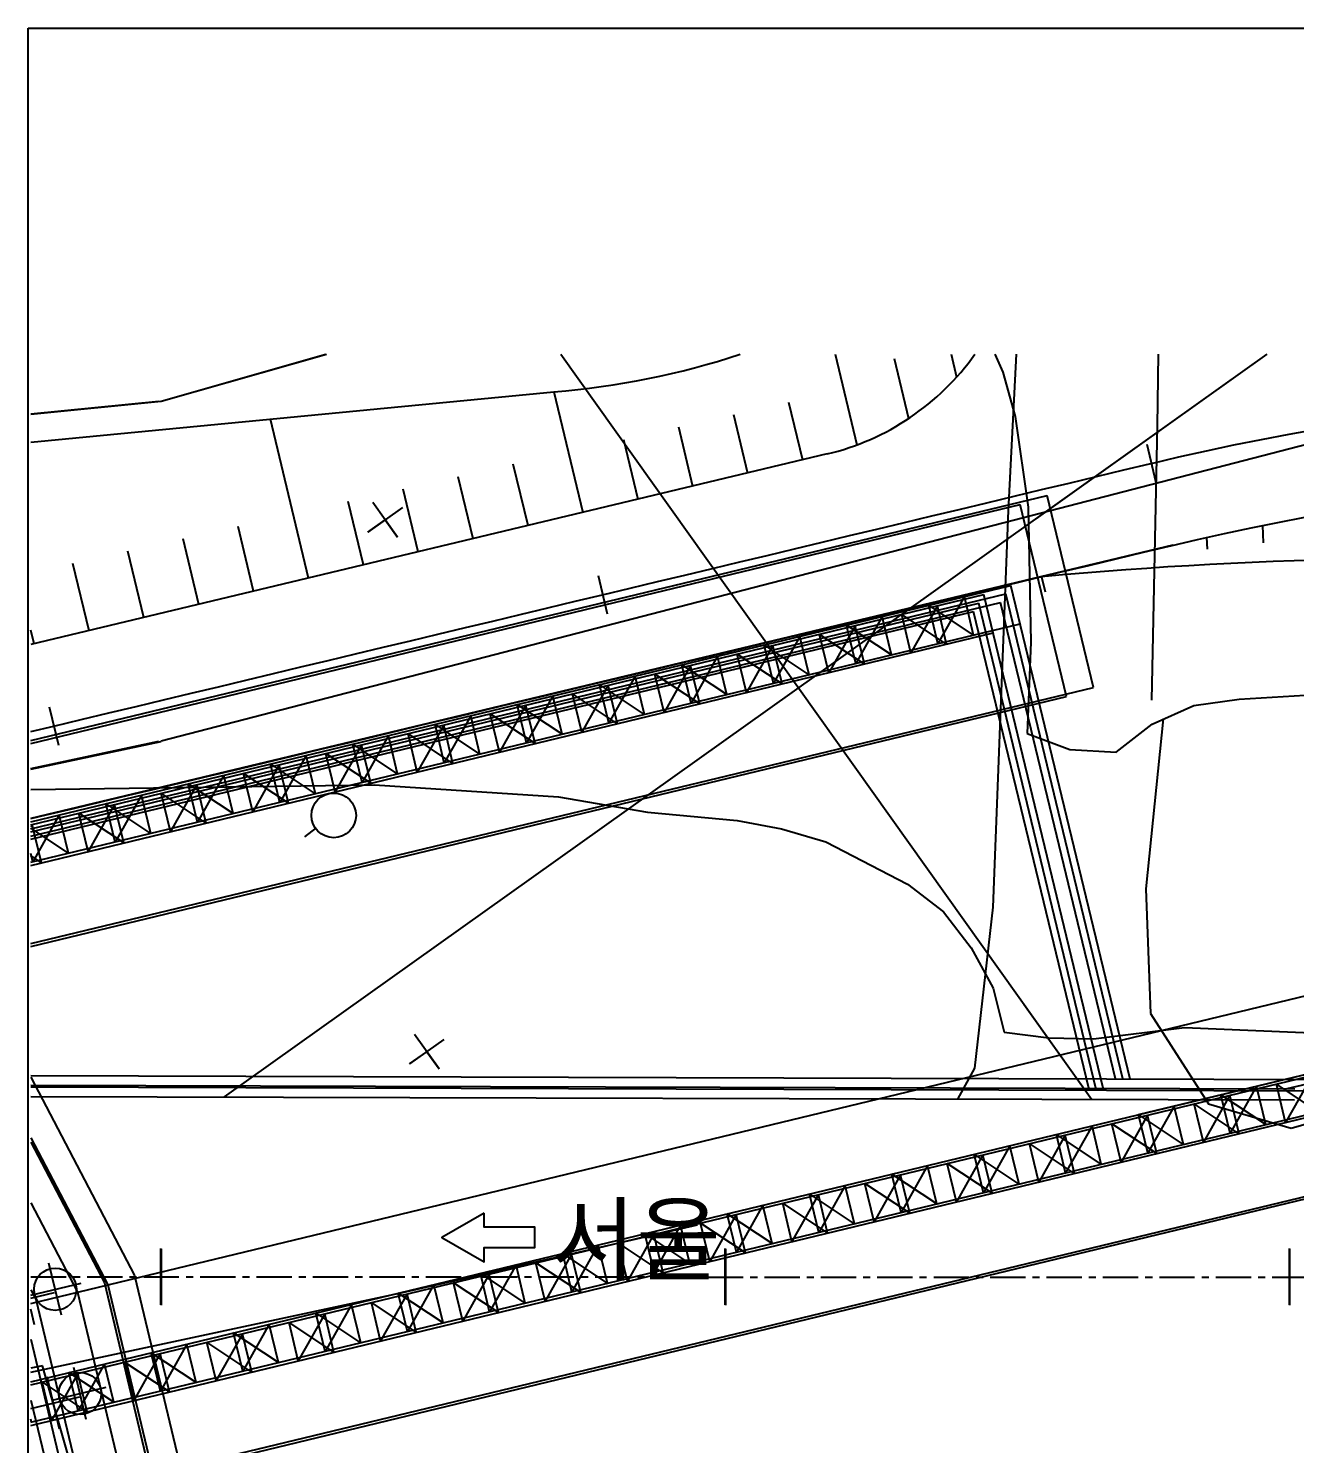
# Model space of a CAD drawing. Extents: x -299 to 346, y -14 to 200.
# Drawn here: x -1 to 43.9, y 92.1 to 142.3 of the extents above; entities that cross this region are included whole.
import ezdxf
from ezdxf.enums import TextEntityAlignment as Align

# ---------------------------------------------------------------- set-up
doc = ezdxf.new("R2010")
doc.units = 0
doc.linetypes.add('A-CENTR01', pattern=[2, 1.25, -0.25, 0.25, -0.25])
for name, color, linetype in [('TT-BASE', 253, 'Continuous'), ('TT-CNTL', 1, 'A-CENTR01'), ('TX-PAPR', 2, 'Continuous'), ('TZ-TEXT', 6, 'Continuous')]:
    doc.layers.add(name, color=color, linetype=linetype)
doc.styles.get("Standard").update_dxf_attribs({"font": 'GulimChe.ttf'})

msp = doc.modelspace()

# ---------------------------------------------------------------- linework, layer by layer
at = {"layer": 'TT-BASE'}
for p, q in [((3.695, 116.994, -349.133), (56.573, 130.694, -349.133)), ((3.695, 116.984, 1358.473), (56.61, 130.694, 1358.473)), ((3.695, 129.036, 25.45), (9.53, 130.692, 25.984)), ((3.695, 129.026, -168.66), (9.563, 130.692, -168.123)), ((5.94, 104.364, -3.023), (42.894, 130.693, -3.023)), ((5.94, 104.364, -435.661), (42.894, 130.693, -435.661)), ((5.94, 104.364, -349.133), (42.894, 130.693, -349.133)), ((17.859, 130.693, -3.023), (36.68, 104.276, -3.023)), ((17.859, 130.693, -435.661), (36.68, 104.276, -435.661)), ((17.859, 130.693, -349.133), (36.68, 104.276, -349.133)), ((27.586, 130.693, -349.133), (28.355, 127.48, -349.133)), ((27.586, 130.693, -165.872), (28.355, 127.48, -165.872)), ((29.678, 130.544, -349.133), (30.187, 128.415, -349.133)), ((29.678, 130.544, -165.872), (30.187, 128.415, -165.872)), ((31.699, 130.693, -349.133), (31.892, 129.886, -349.133)), ((31.699, 130.693, -165.872), (31.892, 129.886, -165.872)), ((33.245, 130.693, -2.023), (33.528, 130.06, -2.023)), ((33.245, 130.693, -2.023), (33.528, 130.06, -2.023)), ((33.245, 130.693, -88.551), (33.528, 130.06, -88.551)), ((33.727, 125.156, -89.315), (34.015, 130.693, -89.315)), ((33.727, 125.156, -2.787), (34.015, 130.693, -2.787)), ((33.727, 125.156, -2.787), (34.015, 130.693, -2.787)), ((34.708, 124.86, 25.505), (42.894, 130.693, 25.505)), ((39.037, 130.693, -0.876), (39.004, 128.151, -0.876)), ((39.037, 130.693, -0.876), (39.004, 128.151, -0.876)), ((39.037, 130.693, -87.404), (39.004, 128.151, -87.404)), ((33.528, 130.06, -88.551), (33.971, 128.493, -88.551)), ((33.528, 130.06, -2.023), (33.971, 128.493, -2.023)), ((33.528, 130.06, -2.023), (33.971, 128.493, -2.023)), ((-0.92, 127.581, -349.133), (17.621, 129.365, -349.133)), ((-0.92, 127.581, -168.66), (17.621, 129.365, -168.66)), ((-0.92, 128.588, -349.133), (3.615, 129.033, -349.133)), ((-0.92, 128.573, -168.66), (3.695, 129.026, -168.66)), ((17.621, 129.365, -349.133), (18.645, 125.086, -349.133)), ((17.621, 129.365, -165.872), (18.645, 125.086, -165.872)), ((25.935, 128.998, -349.133), (26.426, 126.948, -349.133)), ((25.935, 128.998, -165.872), (26.426, 126.948, -165.872)), ((23.984, 128.557, -349.133), (24.481, 126.483, -349.133)), ((23.984, 128.557, -165.872), (24.481, 126.483, -165.872)), ((33.971, 128.493, -88.551), (34.425, 125.276, -88.551)), ((33.971, 128.493, -2.023), (34.425, 125.276, -2.023)), ((33.971, 128.493, -2.023), (34.425, 125.276, -2.023)), ((8.92, 122.757, 27.418), (7.57, 128.398, 25.833)), ((8.92, 122.757, -166.692), (7.57, 128.398, -168.278)), ((22.033, 128.117, -349.133), (22.536, 126.017, -349.133)), ((22.033, 128.117, -165.872), (22.536, 126.017, -165.872)), ((39.004, 128.151, -87.404), (38.795, 118.426, -87.404)), ((39.004, 128.151, -0.876), (38.795, 118.426, -0.876)), ((39.004, 128.151, -0.876), (38.795, 118.426, -0.876)), ((43.684, 127.864, -349.133), (44.668, 128.043, -349.133)), ((43.684, 127.864, -165.872), (44.668, 128.043, -165.872)), ((20.082, 127.676, -349.133), (20.59, 125.551, -349.133)), ((20.082, 127.676, -165.872), (20.59, 125.551, -165.872)), ((38.631, 127.506, -349.133), (38.957, 126.145, -349.133)), ((38.631, 127.506, -165.872), (38.957, 126.145, -165.872)), ((40.744, 127.27, -349.133), (41.722, 127.478, -349.133)), ((40.744, 127.27, -165.872), (41.722, 127.478, -165.872)), ((41.722, 127.478, -349.133), (42.702, 127.676, -349.133)), ((41.722, 127.478, -165.872), (42.702, 127.676, -165.872)), ((42.702, 127.676, -349.133), (43.684, 127.864, -349.133)), ((42.702, 127.676, -165.872), (43.684, 127.864, -165.872)), ((27.302, 127.159, -349.133), (-0.92, 120.401, -349.133)), ((27.302, 127.159, -435.661), (-0.92, 120.401, -435.661)), ((27.302, 127.159, -168.606), (-0.92, 120.401, -168.606)), ((38.794, 126.825, -349.133), (39.768, 127.053, -349.133)), ((38.794, 126.825, -165.872), (39.768, 127.053, -165.872)), ((39.768, 127.053, -349.133), (40.744, 127.27, -349.133)), ((39.768, 127.053, -165.872), (40.744, 127.27, -165.872)), ((16.7, 124.62, 27.418), (16.179, 126.795, 26.807)), ((16.7, 124.62, -166.692), (16.179, 126.795, -167.303)), ((36.849, 126.36, -349.133), (37.822, 126.593, -349.133)), ((36.849, 126.36, -165.872), (37.822, 126.593, -165.872)), ((37.822, 126.593, -349.133), (38.73, 126.81, -349.133)), ((37.822, 126.593, -165.872), (38.73, 126.81, -165.872)), ((38.73, 126.81, -349.133), (38.794, 126.825, -349.133)), ((38.73, 126.81, -165.872), (38.794, 126.825, -165.872)), ((14.755, 124.154, 27.418), (14.228, 126.354, 26.8)), ((14.755, 124.154, -166.692), (14.228, 126.354, -167.31)), ((34.904, 125.894, -349.133), (35.876, 126.127, -349.133)), ((34.904, 125.894, -165.872), (35.876, 126.127, -165.872)), ((35.876, 126.127, -349.133), (36.849, 126.36, -349.133)), ((35.876, 126.127, -165.872), (36.849, 126.36, -165.872)), ((-0.92, 117.001, -349.133), (35.106, 125.69, -349.133)), ((10.865, 123.223, 27.418), (10.326, 125.473, 26.786)), ((10.865, 123.223, -166.692), (10.326, 125.473, -167.324)), ((12.81, 123.689, 27.418), (12.277, 125.914, 26.793)), ((12.81, 123.689, -166.692), (12.277, 125.914, -167.317)), ((32.959, 125.428, -349.133), (33.931, 125.661, -349.133)), ((32.959, 125.428, -165.872), (33.931, 125.661, -165.872)), ((33.931, 125.661, -349.133), (34.904, 125.894, -349.133)), ((33.931, 125.661, -165.872), (34.904, 125.894, -165.872)), ((36.747, 118.885, -349.133), (35.106, 125.69, -349.133)), ((-0.92, 116.895, -435.661), (34.148, 125.364, -435.661)), ((12.249, 125.26, -88.472), (11.027, 124.39, -88.472)), ((12.249, 125.26, -1.944), (11.027, 124.39, -1.944)), ((12.249, 125.26, -1.944), (11.027, 124.39, -1.944)), ((12.073, 124.214, -88.472), (11.203, 125.436, -88.472)), ((12.073, 124.214, -1.944), (11.203, 125.436, -1.944)), ((12.073, 124.214, -1.944), (11.203, 125.436, -1.944)), ((30.041, 124.73, -349.133), (31.014, 124.963, -349.133)), ((30.041, 124.73, -165.872), (31.014, 124.963, -165.872)), ((31.014, 124.963, -349.133), (31.986, 125.195, -349.133)), ((31.014, 124.963, -165.872), (31.986, 125.195, -165.872)), ((31.986, 125.195, -349.133), (32.959, 125.428, -349.133)), ((31.986, 125.195, -165.872), (32.959, 125.428, -165.872)), ((33.188, 111.094, -89.315), (33.727, 125.156, -89.315)), ((33.188, 111.094, -2.787), (33.727, 125.156, -2.787)), ((33.188, 111.094, -2.787), (33.727, 125.156, -2.787)), ((35.792, 118.56, -435.661), (34.148, 125.364, -435.661)), ((34.425, 125.276, -88.551), (34.523, 120.484, -88.551)), ((34.425, 125.276, -2.023), (34.523, 120.484, -2.023)), ((34.425, 125.276, -2.023), (34.523, 120.484, -2.023)), ((6.975, 122.291, 27.418), (6.424, 124.592, 26.772)), ((6.975, 122.291, -166.692), (6.424, 124.592, -167.339)), ((11.027, 124.39, -88.472), (11.638, 124.825, -88.472)), ((11.027, 124.39, -1.944), (11.638, 124.825, -1.944)), ((11.027, 124.39, -1.944), (11.638, 124.825, -1.944)), ((11.638, 124.825, -88.472), (12.073, 124.214, -88.472)), ((11.638, 124.825, -1.944), (12.073, 124.214, -1.944)), ((11.638, 124.825, -1.944), (12.073, 124.214, -1.944)), ((28.096, 124.264, -349.133), (29.069, 124.497, -349.133)), ((28.096, 124.264, -165.872), (29.069, 124.497, -165.872)), ((29.069, 124.497, -349.133), (30.041, 124.73, -349.133)), ((29.069, 124.497, -165.872), (30.041, 124.73, -165.872)), ((41.382, 124.339, -349.133), (42.331, 124.541, -349.133)), ((41.382, 124.339, -165.872), (42.331, 124.541, -165.872)), ((42.331, 124.541, -349.133), (43.282, 124.733, -349.133)), ((42.331, 124.541, -165.872), (43.282, 124.733, -165.872)), ((42.739, 124.623, -349.133), (42.76, 124.013, -349.133)), ((42.739, 124.623, -165.872), (42.76, 124.013, -165.872)), ((43.282, 124.733, -349.133), (44.234, 124.915, -349.133)), ((43.282, 124.733, -165.872), (44.234, 124.915, -165.872)), ((-0.921, 97.04, -435.661), (111.583, 124.211, -435.661)), ((-0.921, 97.04, -435.661), (111.583, 124.211, -435.661)), ((5.03, 121.826, 27.418), (4.473, 124.151, 26.765)), ((5.03, 121.826, -166.692), (4.473, 124.151, -167.346)), ((26.151, 123.798, -349.133), (27.124, 124.031, -349.133)), ((26.151, 123.798, -165.872), (27.124, 124.031, -165.872)), ((27.124, 124.031, -349.133), (28.096, 124.264, -349.133)), ((27.124, 124.031, -165.872), (28.096, 124.264, -165.872)), ((39.484, 123.906, -349.133), (40.435, 124.128, -349.133)), ((39.484, 123.906, -165.872), (40.435, 124.128, -165.872)), ((40.435, 124.128, -349.133), (41.382, 124.339, -349.133)), ((40.435, 124.128, -165.872), (41.382, 124.339, -165.872)), ((40.753, 124.199, -349.133), (40.767, 123.78, -349.133)), ((40.753, 124.199, -165.872), (40.767, 123.78, -165.872)), ((39.555, 123.922, -349.133), (-0.92, 114.232, -349.133)), ((39.555, 123.922, -165.872), (-0.92, 114.232, -165.872)), ((3.085, 121.36, 27.418), (2.522, 123.711, 26.757)), ((3.085, 121.36, -166.692), (2.522, 123.711, -167.353)), ((24.206, 123.332, -349.133), (25.179, 123.565, -349.133)), ((24.206, 123.332, -165.872), (25.179, 123.565, -165.872)), ((25.179, 123.565, -349.133), (26.151, 123.798, -349.133)), ((25.179, 123.565, -165.872), (26.151, 123.798, -165.872)), ((37.548, 123.442, -349.133), (38.52, 123.675, -349.133)), ((37.548, 123.442, -165.872), (38.52, 123.675, -165.872)), ((38.52, 123.675, -349.133), (39.429, 123.893, -349.133)), ((38.52, 123.675, -165.872), (39.429, 123.893, -165.872)), ((39.429, 123.893, -349.133), (39.484, 123.906, -349.133)), ((39.429, 123.893, -165.872), (39.484, 123.906, -165.872)), ((1.14, 120.894, 27.418), (0.571, 123.27, 26.75)), ((1.14, 120.894, -166.692), (0.571, 123.27, -167.36)), ((22.261, 122.867, -349.133), (23.234, 123.1, -349.133)), ((22.261, 122.867, -165.872), (23.234, 123.1, -165.872)), ((23.234, 123.1, -349.133), (24.206, 123.332, -349.133)), ((23.234, 123.1, -165.872), (24.206, 123.332, -165.872)), ((34.63, 122.744, -349.133), (35.603, 122.976, -349.133)), ((34.63, 122.744, -165.872), (35.603, 122.976, -165.872)), ((35.603, 122.976, -349.133), (36.575, 123.209, -349.133)), ((35.603, 122.976, -165.872), (36.575, 123.209, -165.872)), ((36.575, 123.209, -349.133), (37.548, 123.442, -349.133)), ((36.575, 123.209, -165.872), (37.548, 123.442, -165.872)), ((-0.92, 114.121, -349.133), (33.818, 122.499, -349.133)), ((19.181, 122.849, -349.133), (19.507, 121.487, -349.133)), ((19.181, 122.849, -165.872), (19.507, 121.487, -165.872)), ((20.316, 122.401, -349.133), (21.289, 122.634, -349.133)), ((20.316, 122.401, -165.872), (21.289, 122.634, -165.872)), ((21.289, 122.634, -349.133), (22.261, 122.867, -349.133)), ((21.289, 122.634, -165.872), (22.261, 122.867, -165.872)), ((32.685, 122.278, -349.133), (33.658, 122.511, -349.133)), ((32.685, 122.278, -165.872), (33.658, 122.511, -165.872)), ((33.658, 122.511, -349.133), (34.63, 122.744, -349.133)), ((33.658, 122.511, -165.872), (34.63, 122.744, -165.872)), ((38.039, 104.999, -349.133), (33.818, 122.499, -349.133)), ((34.903, 122.809, 28.239), (35.034, 122.276, 27.759)), ((34.903, 122.809, -165.872), (35.034, 122.276, -166.352)), ((-0.92, 113.864, -349.133), (33.634, 122.197, -349.133)), ((-0.92, 114.014, -435.661), (32.861, 122.173, -435.661)), ((18.371, 121.935, -349.133), (19.344, 122.168, -349.133)), ((18.371, 121.935, -165.872), (19.344, 122.168, -165.872)), ((19.344, 122.168, -349.133), (20.316, 122.401, -349.133)), ((19.344, 122.168, -165.872), (20.316, 122.401, -165.872)), ((30.74, 121.812, -349.133), (31.712, 122.045, -349.133)), ((30.74, 121.812, -165.872), (31.712, 122.045, -165.872)), ((32.166, 122.1, -349.133), (31.23, 120.434, -349.133)), ((31.712, 122.045, -349.133), (32.685, 122.278, -349.133)), ((31.712, 122.045, -165.872), (32.685, 122.278, -165.872)), ((32.494, 120.739, -349.133), (32.166, 122.1, -349.133)), ((37.087, 104.675, -435.661), (32.861, 122.173, -435.661)), ((37.781, 105, -349.133), (33.634, 122.197, -349.133)), ((-0.92, 113.606, -349.133), (33.45, 121.895, -349.133)), ((-0.92, 113.757, -435.661), (32.677, 121.871, -435.661)), ((-0.92, 113.5, -435.661), (32.493, 121.57, -435.661)), ((15.454, 121.237, -349.133), (16.426, 121.47, -349.133)), ((15.454, 121.237, -165.872), (16.426, 121.47, -165.872)), ((16.426, 121.47, -349.133), (17.399, 121.702, -349.133)), ((16.426, 121.47, -165.872), (17.399, 121.702, -165.872)), ((17.399, 121.702, -349.133), (18.371, 121.935, -349.133)), ((17.399, 121.702, -165.872), (18.371, 121.935, -165.872)), ((28.795, 121.346, -349.133), (29.767, 121.579, -349.133)), ((28.795, 121.346, -165.872), (29.767, 121.579, -165.872)), ((29.767, 121.579, -349.133), (30.74, 121.812, -349.133)), ((29.767, 121.579, -165.872), (30.74, 121.812, -165.872)), ((30.274, 120.108, -435.661), (29.945, 121.469, -435.661)), ((31.538, 120.413, -435.661), (29.945, 121.469, -435.661)), ((31.209, 121.774, -435.661), (30.274, 120.108, -435.661)), ((32.494, 120.739, -349.133), (30.902, 121.795, -349.133)), ((31.23, 120.434, -349.133), (30.902, 121.795, -349.133)), ((31.538, 120.413, -435.661), (31.209, 121.774, -435.661)), ((36.573, 104.677, -435.661), (32.493, 121.57, -435.661)), ((36.83, 104.676, -435.661), (32.677, 121.871, -435.661)), ((37.524, 105.001, -349.133), (33.45, 121.895, -349.133)), ((-0.92, 112.681, -349.133), (34.147, 121.138, -349.133)), ((13.509, 120.771, -349.133), (14.481, 121.004, -349.133)), ((13.509, 120.771, -165.872), (14.481, 121.004, -165.872)), ((14.481, 121.004, -349.133), (15.454, 121.237, -349.133)), ((14.481, 121.004, -165.872), (15.454, 121.237, -165.872)), ((26.85, 120.881, -349.133), (27.823, 121.114, -349.133)), ((26.85, 120.881, -165.872), (27.823, 121.114, -165.872)), ((28.293, 121.07, -435.661), (27.358, 119.404, -435.661)), ((27.823, 121.114, -349.133), (28.795, 121.346, -349.133)), ((27.823, 121.114, -165.872), (28.795, 121.346, -165.872)), ((29.578, 120.036, -349.133), (27.986, 121.092, -349.133)), ((28.314, 119.731, -349.133), (27.986, 121.092, -349.133)), ((28.621, 119.709, -435.661), (28.293, 121.07, -435.661)), ((29.249, 121.397, -349.133), (28.314, 119.731, -349.133)), ((29.578, 120.036, -349.133), (29.249, 121.397, -349.133)), ((37.392, 103.412, -435.661), (110.296, 121.02, -435.661)), ((37.392, 103.412, -435.661), (110.296, 121.02, -435.661)), ((38.343, 103.737, -349.133), (111.253, 121.32, -349.133)), ((38.343, 103.737, -349.133), (111.253, 121.32, -349.133)), ((-0.805, 120.428, 27.418), (-0.92, 120.91, 27.283)), ((-0.805, 120.428, -166.692), (-0.92, 120.91, -166.827)), ((-0.92, 112.574, -435.661), (33.19, 120.812, -435.661)), ((11.564, 120.305, -349.133), (12.536, 120.538, -349.133)), ((11.564, 120.305, -165.872), (12.536, 120.538, -165.872)), ((12.536, 120.538, -349.133), (13.509, 120.771, -349.133)), ((12.536, 120.538, -165.872), (13.509, 120.771, -165.872)), ((24.905, 120.415, -349.133), (25.877, 120.648, -349.133)), ((24.905, 120.415, -165.872), (25.877, 120.648, -165.872)), ((26.333, 120.693, -349.133), (25.398, 119.028, -349.133)), ((25.877, 120.648, -349.133), (26.85, 120.881, -349.133)), ((25.877, 120.648, -165.872), (26.85, 120.881, -165.872)), ((26.661, 119.332, -349.133), (26.333, 120.693, -349.133)), ((27.358, 119.404, -435.661), (27.029, 120.764, -435.661)), ((28.621, 119.709, -435.661), (27.029, 120.764, -435.661)), ((34.523, 120.484, -88.551), (34.391, 117.247, -88.551)), ((34.523, 120.484, -2.023), (34.391, 117.247, -2.023)), ((34.523, 120.484, -2.023), (34.391, 117.247, -2.023)), ((43.609, 104.657, -435.661), (110.112, 120.718, -435.661)), ((9.619, 119.839, -349.133), (10.591, 120.072, -349.133)), ((9.619, 119.839, -165.872), (10.591, 120.072, -165.872)), ((10.591, 120.072, -349.133), (11.564, 120.305, -349.133)), ((10.591, 120.072, -165.872), (11.564, 120.305, -165.872)), ((21.988, 119.716, -349.133), (22.96, 119.949, -349.133)), ((21.988, 119.716, -165.872), (22.96, 119.949, -165.872)), ((23.417, 119.99, -349.133), (22.481, 118.324, -349.133)), ((22.96, 119.949, -349.133), (23.932, 120.182, -349.133)), ((22.96, 119.949, -165.872), (23.932, 120.182, -165.872)), ((23.745, 118.629, -349.133), (23.417, 119.99, -349.133)), ((23.932, 120.182, -349.133), (24.905, 120.415, -349.133)), ((23.932, 120.182, -165.872), (24.905, 120.415, -165.872)), ((24.442, 118.699, -435.661), (24.113, 120.06, -435.661)), ((25.705, 119.005, -435.661), (24.113, 120.06, -435.661)), ((25.377, 120.365, -435.661), (24.442, 118.699, -435.661)), ((26.661, 119.332, -349.133), (25.069, 120.389, -349.133)), ((25.398, 119.028, -349.133), (25.069, 120.389, -349.133)), ((25.705, 119.005, -435.661), (25.377, 120.365, -435.661)), ((-0.921, 92.827, -349.133), (111.339, 119.901, -349.133)), ((-0.921, 92.827, -349.133), (111.339, 119.901, -349.133)), ((-0.921, 92.719, -435.661), (110.383, 119.601, -435.661)), ((-0.921, 92.719, -435.661), (110.383, 119.601, -435.661)), ((7.674, 119.374, -349.133), (8.646, 119.607, -349.133)), ((7.674, 119.374, -165.872), (8.646, 119.607, -165.872)), ((8.646, 119.607, -349.133), (9.619, 119.839, -349.133)), ((8.646, 119.607, -165.872), (9.619, 119.839, -165.872)), ((20.042, 119.251, -349.133), (21.015, 119.483, -349.133)), ((20.042, 119.251, -165.872), (21.015, 119.483, -165.872)), ((21.015, 119.483, -349.133), (21.988, 119.716, -349.133)), ((21.015, 119.483, -165.872), (21.988, 119.716, -165.872)), ((22.46, 119.661, -435.661), (21.525, 117.995, -435.661)), ((23.745, 118.629, -349.133), (22.153, 119.685, -349.133)), ((22.481, 118.324, -349.133), (22.153, 119.685, -349.133)), ((22.789, 118.3, -435.661), (22.46, 119.661, -435.661)), ((41.906, 118.466, -88.551), (59.517, 119.532, -88.551)), ((41.906, 118.466, -2.023), (59.517, 119.532, -2.023)), ((41.906, 118.466, -2.023), (59.517, 119.532, -2.023)), ((5.729, 118.908, -349.133), (6.701, 119.141, -349.133)), ((5.729, 118.908, -165.872), (6.701, 119.141, -165.872)), ((6.701, 119.141, -349.133), (7.674, 119.374, -349.133)), ((6.701, 119.141, -165.872), (7.674, 119.374, -165.872)), ((18.097, 118.785, -349.133), (19.07, 119.018, -349.133)), ((18.097, 118.785, -165.872), (19.07, 119.018, -165.872)), ((19.544, 118.957, -435.661), (18.609, 117.291, -435.661)), ((19.07, 119.018, -349.133), (20.042, 119.251, -349.133)), ((19.07, 119.018, -165.872), (20.042, 119.251, -165.872)), ((20.829, 117.926, -349.133), (19.237, 118.982, -349.133)), ((19.565, 117.621, -349.133), (19.237, 118.982, -349.133)), ((19.873, 117.596, -435.661), (19.544, 118.957, -435.661)), ((20.5, 119.287, -349.133), (19.565, 117.621, -349.133)), ((20.829, 117.926, -349.133), (20.5, 119.287, -349.133)), ((21.525, 117.995, -435.661), (21.197, 119.356, -435.661)), ((22.789, 118.3, -435.661), (21.197, 119.356, -435.661)), ((-0.92, 109.8, -349.133), (36.747, 118.885, -349.133)), ((-0.92, 109.694, -435.661), (35.792, 118.56, -435.661)), ((2.811, 118.209, -349.133), (3.784, 118.442, -349.133)), ((2.811, 118.209, -165.872), (3.784, 118.442, -165.872)), ((3.784, 118.442, -349.133), (4.756, 118.675, -349.133)), ((3.784, 118.442, -165.872), (4.756, 118.675, -165.872)), ((4.756, 118.675, -349.133), (5.729, 118.908, -349.133)), ((4.756, 118.675, -165.872), (5.729, 118.908, -165.872)), ((16.152, 118.319, -349.133), (17.125, 118.552, -349.133)), ((16.152, 118.319, -165.872), (17.125, 118.552, -165.872)), ((17.584, 118.583, -349.133), (16.648, 116.918, -349.133)), ((17.125, 118.552, -349.133), (18.097, 118.785, -349.133)), ((17.125, 118.552, -165.872), (18.097, 118.785, -165.872)), ((17.912, 117.222, -349.133), (17.584, 118.583, -349.133)), ((18.609, 117.291, -435.661), (18.281, 118.652, -435.661)), ((19.873, 117.596, -435.661), (18.281, 118.652, -435.661)), ((40.298, 118.238, -88.551), (41.906, 118.466, -88.551)), ((40.298, 118.238, -2.023), (41.906, 118.466, -2.023)), ((40.298, 118.238, -2.023), (41.906, 118.466, -2.023)), ((-0.269, 118.192, -349.133), (0.057, 116.83, -349.133)), ((-0.269, 118.192, -165.872), (0.057, 116.83, -165.872)), ((0.866, 117.744, -349.133), (1.839, 117.977, -349.133)), ((0.866, 117.744, -165.872), (1.839, 117.977, -165.872)), ((1.839, 117.977, -349.133), (2.811, 118.209, -349.133)), ((1.839, 117.977, -165.872), (2.811, 118.209, -165.872)), ((14.207, 117.853, -349.133), (15.18, 118.086, -349.133)), ((14.207, 117.853, -165.872), (15.18, 118.086, -165.872)), ((15.18, 118.086, -349.133), (16.152, 118.319, -349.133)), ((15.18, 118.086, -165.872), (16.152, 118.319, -165.872)), ((15.693, 116.586, -435.661), (15.364, 117.947, -435.661)), ((16.957, 116.892, -435.661), (15.364, 117.947, -435.661)), ((16.628, 118.253, -435.661), (15.693, 116.586, -435.661)), ((17.912, 117.222, -349.133), (16.32, 118.279, -349.133)), ((16.648, 116.918, -349.133), (16.32, 118.279, -349.133)), ((16.957, 116.892, -435.661), (16.628, 118.253, -435.661)), ((38.824, 117.579, -88.551), (40.298, 118.238, -88.551)), ((38.824, 117.579, -2.023), (40.298, 118.238, -2.023)), ((38.824, 117.579, -2.023), (40.298, 118.238, -2.023)), ((-0.921, 89.947, -349.133), (114.182, 117.706, -349.133)), ((-0.92, 117.316, -349.133), (-0.106, 117.511, -349.133)), ((-0.92, 117.316, -165.872), (-0.106, 117.511, -165.872)), ((-0.106, 117.511, -349.133), (0.866, 117.744, -349.133)), ((-0.106, 117.511, -165.872), (0.866, 117.744, -165.872)), ((12.262, 117.388, -349.133), (13.235, 117.621, -349.133)), ((12.262, 117.388, -165.872), (13.235, 117.621, -165.872)), ((13.712, 117.548, -435.661), (12.777, 115.882, -435.661)), ((13.235, 117.621, -349.133), (14.207, 117.853, -349.133)), ((13.235, 117.621, -165.872), (14.207, 117.853, -165.872)), ((14.996, 116.519, -349.133), (13.404, 117.575, -349.133)), ((13.732, 116.214, -349.133), (13.404, 117.575, -349.133)), ((14.041, 116.187, -435.661), (13.712, 117.548, -435.661)), ((14.668, 117.88, -349.133), (13.732, 116.214, -349.133)), ((14.996, 116.519, -349.133), (14.668, 117.88, -349.133)), ((37.544, 116.588, -88.551), (38.824, 117.579, -88.551)), ((37.544, 116.588, -2.023), (38.824, 117.579, -2.023)), ((37.544, 116.588, -2.023), (38.824, 117.579, -2.023)), ((39.207, 117.77, -87.404), (38.596, 111.741, -87.404)), ((39.207, 117.77, -0.876), (38.596, 111.741, -0.876)), ((39.207, 117.77, -0.876), (38.596, 111.741, -0.876)), ((-0.921, 89.839, -435.661), (113.227, 117.407, -435.661)), ((-0.921, 89.839, -435.661), (113.227, 117.407, -435.661)), ((-0.92, 116.005, -349.133), (3.614, 116.977, -349.133)), ((-0.92, 115.981, -140.078), (3.695, 116.97, -140.078)), ((10.317, 116.922, -349.133), (11.29, 117.155, -349.133)), ((10.317, 116.922, -165.872), (11.29, 117.155, -165.872)), ((11.751, 117.177, -349.133), (10.816, 115.511, -349.133)), ((11.29, 117.155, -349.133), (12.262, 117.388, -349.133)), ((11.29, 117.155, -165.872), (12.262, 117.388, -165.872)), ((12.079, 115.816, -349.133), (11.751, 117.177, -349.133)), ((12.777, 115.882, -435.661), (12.448, 117.243, -435.661)), ((14.041, 116.187, -435.661), (12.448, 117.243, -435.661)), ((34.391, 117.247, -88.551), (35.901, 116.682, -88.551)), ((34.391, 117.247, -2.023), (35.901, 116.682, -2.023)), ((34.391, 117.247, -2.023), (35.901, 116.682, -2.023)), ((7.4, 116.223, -349.133), (8.372, 116.456, -349.133)), ((7.4, 116.223, -165.872), (8.372, 116.456, -165.872)), ((8.835, 116.473, -349.133), (7.899, 114.808, -349.133)), ((8.372, 116.456, -349.133), (9.345, 116.689, -349.133)), ((8.372, 116.456, -165.872), (9.345, 116.689, -165.872)), ((9.163, 115.112, -349.133), (8.835, 116.473, -349.133)), ((9.345, 116.689, -349.133), (10.317, 116.922, -349.133)), ((9.345, 116.689, -165.872), (10.317, 116.922, -165.872)), ((9.861, 115.178, -435.661), (9.532, 116.539, -435.661)), ((11.124, 115.483, -435.661), (9.532, 116.539, -435.661)), ((10.796, 116.844, -435.661), (9.861, 115.178, -435.661)), ((12.079, 115.816, -349.133), (10.487, 116.872, -349.133)), ((10.816, 115.511, -349.133), (10.487, 116.872, -349.133)), ((11.124, 115.483, -435.661), (10.796, 116.844, -435.661)), ((35.901, 116.682, -88.551), (37.544, 116.588, -88.551)), ((35.901, 116.682, -2.023), (37.544, 116.588, -2.023)), ((35.901, 116.682, -2.023), (37.544, 116.588, -2.023)), ((5.455, 115.758, -349.133), (6.427, 115.99, -349.133)), ((5.455, 115.758, -165.872), (6.427, 115.99, -165.872)), ((6.427, 115.99, -349.133), (7.4, 116.223, -349.133)), ((6.427, 115.99, -165.872), (7.4, 116.223, -165.872)), ((7.88, 116.14, -435.661), (6.945, 114.474, -435.661)), ((9.163, 115.112, -349.133), (7.571, 116.169, -349.133)), ((7.899, 114.808, -349.133), (7.571, 116.169, -349.133)), ((8.208, 114.779, -435.661), (7.88, 116.14, -435.661)), ((-0.92, 115.269, -87.551), (11.259, 115.434, -87.551)), ((-0.92, 115.269, -1.023), (11.259, 115.434, -1.023)), ((-0.92, 115.269, -1.023), (11.259, 115.434, -1.023)), ((3.51, 115.292, -349.133), (4.482, 115.525, -349.133)), ((3.51, 115.292, -165.872), (4.482, 115.525, -165.872)), ((4.964, 115.435, -435.661), (4.029, 113.769, -435.661)), ((4.482, 115.525, -349.133), (5.455, 115.758, -349.133)), ((4.482, 115.525, -165.872), (5.455, 115.758, -165.872)), ((6.247, 114.409, -349.133), (4.655, 115.465, -349.133)), ((4.983, 114.104, -349.133), (4.655, 115.465, -349.133)), ((5.292, 114.074, -435.661), (4.964, 115.435, -435.661)), ((5.918, 115.77, -349.133), (4.983, 114.104, -349.133)), ((6.247, 114.409, -349.133), (5.918, 115.77, -349.133)), ((6.945, 114.474, -435.661), (6.616, 115.834, -435.661)), ((8.208, 114.779, -435.661), (6.616, 115.834, -435.661)), ((11.259, 115.434, -87.551), (17.776, 115.007, -87.551)), ((11.259, 115.434, -1.023), (17.776, 115.007, -1.023)), ((11.259, 115.434, -1.023), (17.776, 115.007, -1.023)), ((1.565, 114.826, -349.133), (2.537, 115.059, -349.133)), ((1.565, 114.826, -165.872), (2.537, 115.059, -165.872)), ((3.002, 115.067, -349.133), (2.066, 113.401, -349.133)), ((2.537, 115.059, -349.133), (3.51, 115.292, -349.133)), ((2.537, 115.059, -165.872), (3.51, 115.292, -165.872)), ((3.33, 113.706, -349.133), (3.002, 115.067, -349.133)), ((4.029, 113.769, -435.661), (3.7, 115.13, -435.661)), ((5.292, 114.074, -435.661), (3.7, 115.13, -435.661)), ((17.776, 115.007, -87.551), (20.935, 114.454, -87.551)), ((17.776, 115.007, -1.023), (20.935, 114.454, -1.023)), ((17.776, 115.007, -1.023), (20.935, 114.454, -1.023)), ((-0.38, 114.361, -349.133), (0.592, 114.593, -349.133)), ((-0.38, 114.361, -165.872), (0.592, 114.593, -165.872)), ((0.592, 114.593, -349.133), (1.565, 114.826, -349.133)), ((0.592, 114.593, -165.872), (1.565, 114.826, -165.872)), ((1.112, 113.065, -435.661), (0.784, 114.426, -435.661)), ((2.376, 113.37, -435.661), (0.784, 114.426, -435.661)), ((2.047, 114.731, -435.661), (1.112, 113.065, -435.661)), ((3.33, 113.706, -349.133), (1.738, 114.762, -349.133)), ((2.066, 113.401, -349.133), (1.738, 114.762, -349.133)), ((2.376, 113.37, -435.661), (2.047, 114.731, -435.661)), ((20.935, 114.454, -87.551), (24.11, 114.167, -87.551)), ((20.935, 114.454, -1.023), (24.11, 114.167, -1.023)), ((20.935, 114.454, -1.023), (24.11, 114.167, -1.023)), ((-0.92, 114.231, -349.133), (-0.38, 114.361, -349.133)), ((-0.92, 114.231, -165.872), (-0.38, 114.361, -165.872)), ((-0.869, 114.027, -435.661), (-0.92, 113.935, -435.661)), ((-0.54, 112.666, -435.661), (-0.869, 114.027, -435.661)), ((0.086, 114.363, -349.133), (-0.85, 112.698, -349.133)), ((0.414, 113.002, -349.133), (0.086, 114.363, -349.133)), ((24.11, 114.167, -87.551), (25.688, 113.863, -87.551)), ((24.11, 114.167, -1.023), (25.688, 113.863, -1.023)), ((24.11, 114.167, -1.023), (25.688, 113.863, -1.023)), ((0.414, 113.002, -349.133), (-0.92, 113.887, -349.133)), ((9.188, 113.9, -89.421), (8.777, 113.58, -89.421)), ((9.188, 113.9, -2.893), (8.777, 113.58, -2.893)), ((9.188, 113.9, -2.893), (8.777, 113.58, -2.893)), ((25.688, 113.863, -87.551), (27.257, 113.402, -87.551)), ((25.688, 113.863, -1.023), (27.257, 113.402, -1.023)), ((25.688, 113.863, -1.023), (27.257, 113.402, -1.023)), ((-0.85, 112.698, -349.133), (-0.92, 112.99, -349.133)), ((-0.54, 112.666, -435.661), (-0.92, 112.918, -435.661)), ((27.257, 113.402, -87.551), (30.15, 111.906, -87.551)), ((27.257, 113.402, -1.023), (30.15, 111.906, -1.023)), ((27.257, 113.402, -1.023), (30.15, 111.906, -1.023)), ((30.15, 111.906, -87.551), (31.423, 110.929, -87.551)), ((30.15, 111.906, -1.023), (31.423, 110.929, -1.023)), ((30.15, 111.906, -1.023), (31.423, 110.929, -1.023)), ((38.596, 111.741, -87.404), (38.769, 107.318, -87.404)), ((38.596, 111.741, -0.876), (38.769, 107.318, -0.876)), ((38.596, 111.741, -0.876), (38.769, 107.318, -0.876)), ((31.423, 110.929, -87.551), (32.413, 109.649, -87.551)), ((31.423, 110.929, -1.023), (32.413, 109.649, -1.023)), ((31.423, 110.929, -1.023), (32.413, 109.649, -1.023)), ((32.542, 105.387, -89.315), (33.188, 111.094, -89.315)), ((32.542, 105.387, -2.787), (33.188, 111.094, -2.787)), ((32.542, 105.387, -2.787), (33.188, 111.094, -2.787)), ((32.413, 109.649, -87.551), (33.183, 108.222, -87.551)), ((32.413, 109.649, -1.023), (33.183, 108.222, -1.023)), ((32.413, 109.649, -1.023), (33.183, 108.222, -1.023)), ((33.183, 108.222, -87.551), (33.572, 106.658, -87.551)), ((33.183, 108.222, -1.023), (33.572, 106.658, -1.023)), ((33.183, 108.222, -1.023), (33.572, 106.658, -1.023)), ((34.275, 107.652, -349.133), (36.68, 104.276, -349.133)), ((34.275, 107.652, -435.661), (36.68, 104.276, -435.661)), ((34.275, 107.652, 25.505), (36.68, 104.276, 25.505)), ((38.769, 107.318, -87.404), (40.818, 104.115, -87.404)), ((38.769, 107.318, -0.876), (40.818, 104.115, -0.876)), ((38.769, 107.318, -0.876), (40.818, 104.115, -0.876)), ((13.722, 106.403, -87.198), (12.5, 105.532, -87.198)), ((13.722, 106.403, -0.67), (12.5, 105.532, -0.67)), ((13.722, 106.403, -0.67), (12.5, 105.532, -0.67)), ((13.546, 105.357, -87.198), (12.676, 106.578, -87.198)), ((13.546, 105.357, -0.67), (12.676, 106.578, -0.67)), ((13.546, 105.357, -0.67), (12.676, 106.578, -0.67)), ((33.572, 106.658, -87.551), (35.155, 106.461, -87.551)), ((33.572, 106.658, -1.023), (35.155, 106.461, -1.023)), ((33.572, 106.658, -1.023), (35.155, 106.461, -1.023)), ((35.155, 106.461, -87.551), (36.749, 106.423, -87.551)), ((35.155, 106.461, -1.023), (36.749, 106.423, -1.023)), ((35.155, 106.461, -1.023), (36.749, 106.423, -1.023)), ((36.749, 106.423, -87.551), (39.963, 106.824, -87.551)), ((36.749, 106.423, -1.023), (39.963, 106.824, -1.023)), ((36.749, 106.423, -1.023), (39.963, 106.824, -1.023)), ((39.963, 106.824, -87.551), (46.437, 106.559, -87.551)), ((39.963, 106.824, -1.023), (46.437, 106.559, -1.023)), ((39.963, 106.824, -1.023), (46.437, 106.559, -1.023)), ((12.5, 105.532, -87.198), (13.111, 105.967, -87.198)), ((12.5, 105.532, -0.67), (13.111, 105.967, -0.67)), ((12.5, 105.532, -0.67), (13.111, 105.967, -0.67)), ((13.111, 105.967, -87.198), (13.546, 105.357, -87.198)), ((13.111, 105.967, -0.67), (13.546, 105.357, -0.67)), ((13.111, 105.967, -0.67), (13.546, 105.357, -0.67)), ((-0.921, 94.267, -349.133), (46.851, 105.788, -349.133)), ((-0.921, 94.159, -435.661), (45.899, 105.467, -435.661)), ((31.934, 104.29, -89.315), (32.542, 105.387, -89.315)), ((31.934, 104.29, -2.787), (32.542, 105.387, -2.787)), ((31.934, 104.29, -2.787), (32.542, 105.387, -2.787)), ((-0.921, 105.123, -349.133), (44.825, 104.978, -349.133)), ((-0.921, 105.064, -349.133), (2.754, 98.034, -349.133)), ((44.489, 105.126, -435.661), (43.554, 103.46, -435.661)), ((-0.921, 104.384, -435.661), (43.873, 104.256, -435.661)), ((-0.921, 104.784, -435.661), (43.874, 104.656, -435.661)), ((-0.921, 104.723, -349.133), (44.824, 104.578, -349.133)), ((41.572, 104.422, -435.661), (40.637, 102.756, -435.661)), ((42.852, 103.384, -349.133), (41.26, 104.44, -349.133)), ((41.588, 103.079, -349.133), (41.26, 104.44, -349.133)), ((41.901, 103.061, -435.661), (41.572, 104.422, -435.661)), ((42.524, 104.745, -349.133), (41.588, 103.079, -349.133)), ((42.852, 103.384, -349.133), (42.524, 104.745, -349.133)), ((43.554, 103.46, -435.661), (43.225, 104.821, -435.661)), ((44.817, 103.765, -435.661), (43.225, 104.821, -435.661)), ((39.607, 104.041, -349.133), (38.672, 102.376, -349.133)), ((39.935, 102.68, -349.133), (39.607, 104.041, -349.133)), ((40.637, 102.756, -435.661), (40.309, 104.117, -435.661)), ((41.901, 103.061, -435.661), (40.309, 104.117, -435.661)), ((40.818, 104.115, -87.404), (43.747, 103.257, -87.404)), ((40.818, 104.115, -0.876), (43.747, 103.257, -0.876)), ((40.818, 104.115, -0.876), (43.747, 103.257, -0.876)), ((37.721, 102.052, -435.661), (37.392, 103.412, -435.661)), ((38.985, 102.357, -435.661), (37.392, 103.412, -435.661)), ((38.656, 103.718, -435.661), (37.721, 102.052, -435.661)), ((39.935, 102.68, -349.133), (38.343, 103.737, -349.133)), ((38.672, 102.376, -349.133), (38.343, 103.737, -349.133)), ((38.985, 102.357, -435.661), (38.656, 103.718, -435.661)), ((43.747, 103.257, -87.404), (45.749, 103.833, -87.404)), ((43.747, 103.257, -0.876), (45.749, 103.833, -0.876)), ((43.747, 103.257, -0.876), (45.749, 103.833, -0.876)), ((-0.921, 102.908, -435.661), (1.805, 97.698, -435.661)), ((35.74, 103.013, -435.661), (34.805, 101.347, -435.661)), ((37.019, 101.977, -349.133), (35.427, 103.033, -349.133)), ((35.755, 101.672, -349.133), (35.427, 103.033, -349.133)), ((36.069, 101.653, -435.661), (35.74, 103.013, -435.661)), ((36.691, 103.338, -349.133), (35.755, 101.672, -349.133)), ((37.019, 101.977, -349.133), (36.691, 103.338, -349.133)), ((-0.921, 102.76, -349.133), (1.685, 97.776, -349.133)), ((33.774, 102.635, -349.133), (32.839, 100.969, -349.133)), ((34.103, 101.274, -349.133), (33.774, 102.635, -349.133)), ((34.805, 101.347, -435.661), (34.476, 102.708, -435.661)), ((36.069, 101.653, -435.661), (34.476, 102.708, -435.661)), ((30.858, 101.931, -349.133), (29.922, 100.266, -349.133)), ((31.186, 100.57, -349.133), (30.858, 101.931, -349.133)), ((31.889, 100.643, -435.661), (31.56, 102.004, -435.661)), ((33.152, 100.948, -435.661), (31.56, 102.004, -435.661)), ((32.824, 102.309, -435.661), (31.889, 100.643, -435.661)), ((34.103, 101.274, -349.133), (32.511, 102.33, -349.133)), ((32.839, 100.969, -349.133), (32.511, 102.33, -349.133)), ((33.152, 100.948, -435.661), (32.824, 102.309, -435.661)), ((29.908, 101.605, -435.661), (28.973, 99.939, -435.661)), ((31.186, 100.57, -349.133), (29.594, 101.627, -349.133)), ((29.922, 100.266, -349.133), (29.594, 101.627, -349.133)), ((30.236, 100.244, -435.661), (29.908, 101.605, -435.661)), ((26.991, 100.9, -435.661), (26.056, 99.234, -435.661)), ((28.27, 99.867, -349.133), (26.678, 100.923, -349.133)), ((27.006, 99.562, -349.133), (26.678, 100.923, -349.133)), ((27.32, 99.54, -435.661), (26.991, 100.9, -435.661)), ((27.942, 101.228, -349.133), (27.006, 99.562, -349.133)), ((28.27, 99.867, -349.133), (27.942, 101.228, -349.133)), ((28.973, 99.939, -435.661), (28.644, 101.3, -435.661)), ((30.236, 100.244, -435.661), (28.644, 101.3, -435.661)), ((-0.921, 100.606, -435.661), (0.736, 97.44, -435.661)), ((25.025, 100.525, -349.133), (24.09, 98.859, -349.133)), ((25.353, 99.164, -349.133), (25.025, 100.525, -349.133)), ((26.056, 99.234, -435.661), (25.728, 100.595, -435.661)), ((27.32, 99.54, -435.661), (25.728, 100.595, -435.661)), ((23.14, 98.53, -435.661), (22.812, 99.891, -435.661)), ((24.404, 98.835, -435.661), (22.812, 99.891, -435.661)), ((24.075, 100.196, -435.661), (23.14, 98.53, -435.661)), ((25.353, 99.164, -349.133), (23.761, 100.22, -349.133)), ((24.09, 98.859, -349.133), (23.761, 100.22, -349.133)), ((24.404, 98.835, -435.661), (24.075, 100.196, -435.661)), ((12.357, 97.449, -2.787), (22.705, 99.834, -2.787)), ((12.357, 97.449, -2.787), (22.705, 99.834, -2.787)), ((12.357, 97.449, -89.315), (22.705, 99.834, -89.315)), ((21.159, 99.492, -435.661), (20.224, 97.826, -435.661)), ((22.437, 98.46, -349.133), (20.845, 99.517, -349.133)), ((21.173, 98.156, -349.133), (20.845, 99.517, -349.133)), ((21.488, 98.131, -435.661), (21.159, 99.492, -435.661)), ((22.109, 99.821, -349.133), (21.173, 98.156, -349.133)), ((22.437, 98.46, -349.133), (22.109, 99.821, -349.133)), ((3.69, 96.99, 129.338), (3.69, 98.99, 129.338)), ((19.192, 99.118, -349.133), (18.257, 97.452, -349.133)), ((19.521, 97.757, -349.133), (19.192, 99.118, -349.133)), ((20.224, 97.826, -435.661), (19.895, 99.187, -435.661)), ((21.488, 98.131, -435.661), (19.895, 99.187, -435.661)), ((23.69, 96.989, 129.338), (23.69, 98.989, 129.338)), ((43.69, 96.989, 129.338), (43.69, 98.989, 129.338)), ((0.161, 96.621, -349.133), (-0.28, 98.469, -349.133)), ((16.276, 98.415, -349.133), (15.341, 96.749, -349.133)), ((16.604, 97.054, -349.133), (16.276, 98.415, -349.133)), ((17.308, 97.122, -435.661), (16.979, 98.482, -435.661)), ((18.572, 97.427, -435.661), (16.979, 98.482, -435.661)), ((18.243, 98.788, -435.661), (17.308, 97.122, -435.661)), ((19.521, 97.757, -349.133), (17.929, 98.813, -349.133)), ((18.257, 97.452, -349.133), (17.929, 98.813, -349.133)), ((18.572, 97.427, -435.661), (18.243, 98.788, -435.661)), ((2.754, 98.034, -349.133), (9.33, 70.486, -349.133)), ((15.327, 98.083, -435.661), (14.392, 96.417, -435.661)), ((16.604, 97.054, -349.133), (15.012, 98.11, -349.133)), ((15.341, 96.749, -349.133), (15.012, 98.11, -349.133)), ((15.655, 96.722, -435.661), (15.327, 98.083, -435.661)), ((-0.921, 97.339, -349.133), (0.865, 97.765, -349.133)), ((-0.921, 97.525, -349.133), (-0.746, 97.19, -349.133)), ((-0.921, 94.606, -89.315), (12.357, 97.449, -89.315)), ((-0.921, 94.606, -2.787), (12.357, 97.449, -2.787)), ((-0.921, 94.606, -2.787), (12.357, 97.449, -2.787)), ((-0.921, 97.229, -435.661), (-0.084, 97.429, -435.661)), ((0.736, 97.44, -435.661), (7.32, 69.896, -435.661)), ((1.685, 97.776, -349.133), (8.26, 70.23, -349.133)), ((1.805, 97.698, -435.661), (8.39, 70.152, -435.661)), ((12.411, 97.379, -435.661), (11.476, 95.713, -435.661)), ((13.688, 96.35, -349.133), (12.096, 97.406, -349.133)), ((12.424, 96.046, -349.133), (12.096, 97.406, -349.133)), ((12.739, 96.018, -435.661), (12.411, 97.379, -435.661)), ((13.36, 97.711, -349.133), (12.424, 96.046, -349.133)), ((13.688, 96.35, -349.133), (13.36, 97.711, -349.133)), ((14.392, 96.417, -435.661), (14.063, 97.778, -435.661)), ((15.655, 96.722, -435.661), (14.063, 97.778, -435.661)), ((-0.746, 97.19, -349.133), (5.829, 69.65, -349.133)), ((10.443, 97.008, -349.133), (9.508, 95.342, -349.133)), ((10.772, 95.647, -349.133), (10.443, 97.008, -349.133)), ((11.476, 95.713, -435.661), (11.147, 97.074, -435.661)), ((12.739, 96.018, -435.661), (11.147, 97.074, -435.661)), ((-0.787, 96.284, -435.661), (-0.921, 96.842, -435.661)), ((8.559, 95.009, -435.661), (8.231, 96.37, -435.661)), ((9.823, 95.314, -435.661), (8.231, 96.37, -435.661)), ((9.494, 96.675, -435.661), (8.559, 95.009, -435.661)), ((10.772, 95.647, -349.133), (9.18, 96.703, -349.133)), ((9.508, 95.342, -349.133), (9.18, 96.703, -349.133)), ((9.823, 95.314, -435.661), (9.494, 96.675, -435.661)), ((6.578, 95.97, -435.661), (5.643, 94.304, -435.661)), ((7.855, 94.944, -349.133), (6.263, 96, -349.133)), ((6.591, 94.639, -349.133), (6.263, 96, -349.133)), ((6.907, 94.61, -435.661), (6.578, 95.97, -435.661)), ((7.527, 96.305, -349.133), (6.591, 94.639, -349.133)), ((7.855, 94.944, -349.133), (7.527, 96.305, -349.133)), ((-0.921, 95.77, -349.133), (5.342, 69.534, -349.133)), ((4.611, 95.601, -349.133), (3.675, 93.935, -349.133)), ((4.939, 94.24, -349.133), (4.611, 95.601, -349.133)), ((5.643, 94.304, -435.661), (5.315, 95.665, -435.661)), ((6.907, 94.61, -435.661), (5.315, 95.665, -435.661)), ((1.694, 94.898, -349.133), (0.759, 93.232, -349.133)), ((2.022, 93.537, -349.133), (1.694, 94.898, -349.133)), ((2.727, 93.6, -435.661), (2.398, 94.961, -435.661)), ((3.991, 93.905, -435.661), (2.398, 94.961, -435.661)), ((3.662, 95.266, -435.661), (2.727, 93.6, -435.661)), ((4.939, 94.24, -349.133), (3.347, 95.296, -349.133)), ((3.675, 93.935, -349.133), (3.347, 95.296, -349.133)), ((3.991, 93.905, -435.661), (3.662, 95.266, -435.661)), ((-0.504, 94.834, -0.079), (-0.921, 94.742, -0.079)), ((5.083, 75.369, -0.079), (-0.504, 94.834, -0.079)), ((0.096, 92.588, -435.661), (-0.346, 94.436, -435.661)), ((0.746, 94.562, -435.661), (-0.189, 92.896, -435.661)), ((2.022, 93.537, -349.133), (0.43, 94.593, -349.133)), ((0.759, 93.232, -349.133), (0.43, 94.593, -349.133)), ((1.044, 92.925, -349.133), (0.602, 94.773, -349.133)), ((1.075, 93.201, -435.661), (0.746, 94.562, -435.661)), ((-0.189, 92.896, -435.661), (-0.518, 94.257, -435.661)), ((1.075, 93.201, -435.661), (-0.518, 94.257, -435.661)), ((-0.101, 93.628, -349.133), (1.747, 94.069, -349.133)), ((-0.921, 93.322, -435.661), (0.799, 93.733, -435.661)), ((-0.921, 93.616, -435.661), (4.889, 69.315, -435.661)), ((-0.894, 92.834, -349.133), (-0.921, 92.944, -349.133)), ((-0.894, 92.834, -349.133), (-0.921, 92.851, -349.133))]:
    msp.add_line(p, q, dxfattribs=at)
at = {"layer": 'TT-BASE', "extrusion": (-0.00048215, -0.023083, 0.999733)}
for p, q in [((3.695, 98.979, 54.055), (3.695, 96.98, 54.009)), ((23.695, 98.979, 54.055), (23.695, 96.98, 54.009)), ((43.695, 98.979, 54.055), (43.695, 96.98, 54.009))]:
    msp.add_line(p, q, dxfattribs=at)
at = {"layer": 'TT-BASE'}
for centre, radius in [((9.814, 114.346, -89.421), 0.791), ((9.814, 114.346, -2.893), 0.791), ((9.814, 114.346, -2.893), 0.791), ((-0.059, 97.545, -349.133), 0.75), ((0.823, 93.849, -349.133), 0.75)]:
    msp.add_circle(centre, radius, dxfattribs=at)
for centre, radius, start, end in [((15.298, 157.988, -349.133), 28.717, 274.6401, 288.106), ((15.298, 157.988, -165.872), 28.717, 274.6401, 288.106), ((25.207, 135.911, -349.133), 9, 283.4657, 324.5633), ((25.207, 135.911, -435.661), 9, 283.4657, 324.5633), ((25.207, 135.911, -168.606), 9, 283.4657, 324.5633), ((49.511, -37.897, -349.133), 161.368, 86.70088, 95.19375), ((49.511, -37.897, -165.872), 161.368, 86.70088, 95.19375)]:
    msp.add_arc(centre, radius, start, end, dxfattribs=at)
at = {"layer": 'TT-CNTL', "elevation": -644.716, "flags": 128}
msp.add_lwpolyline([(-0.921, 97.98), (30.374, 97.979), (184.894, 97.979), (236.768, 97.979)], dxfattribs=at)
at = {"layer": 'TX-PAPR'}
msp.add_lwpolyline([(-1.011, 142.251), (237.789, 142.251), (237.789, -12.549), (-1.011, -12.549)], close=True, dxfattribs=at)
at = {"layer": 'TZ-TEXT', "elevation": -435.661}
msp.add_lwpolyline([(15.145, 100.245), (13.651, 99.381), (15.147, 98.519), (15.146, 99.022), (16.946, 99.023), (16.946, 99.743), (15.146, 99.742)], close=True, dxfattribs=at)

# ---------------------------------------------------------------- texts
at = {"layer": 'TZ-TEXT'}
msp.add_text('서울', height=2.4, rotation=0.0432, dxfattribs=at).set_placement((20.524, 99.338, -435.661), align=Align.MIDDLE)

doc.saveas('drawing.dxf')
